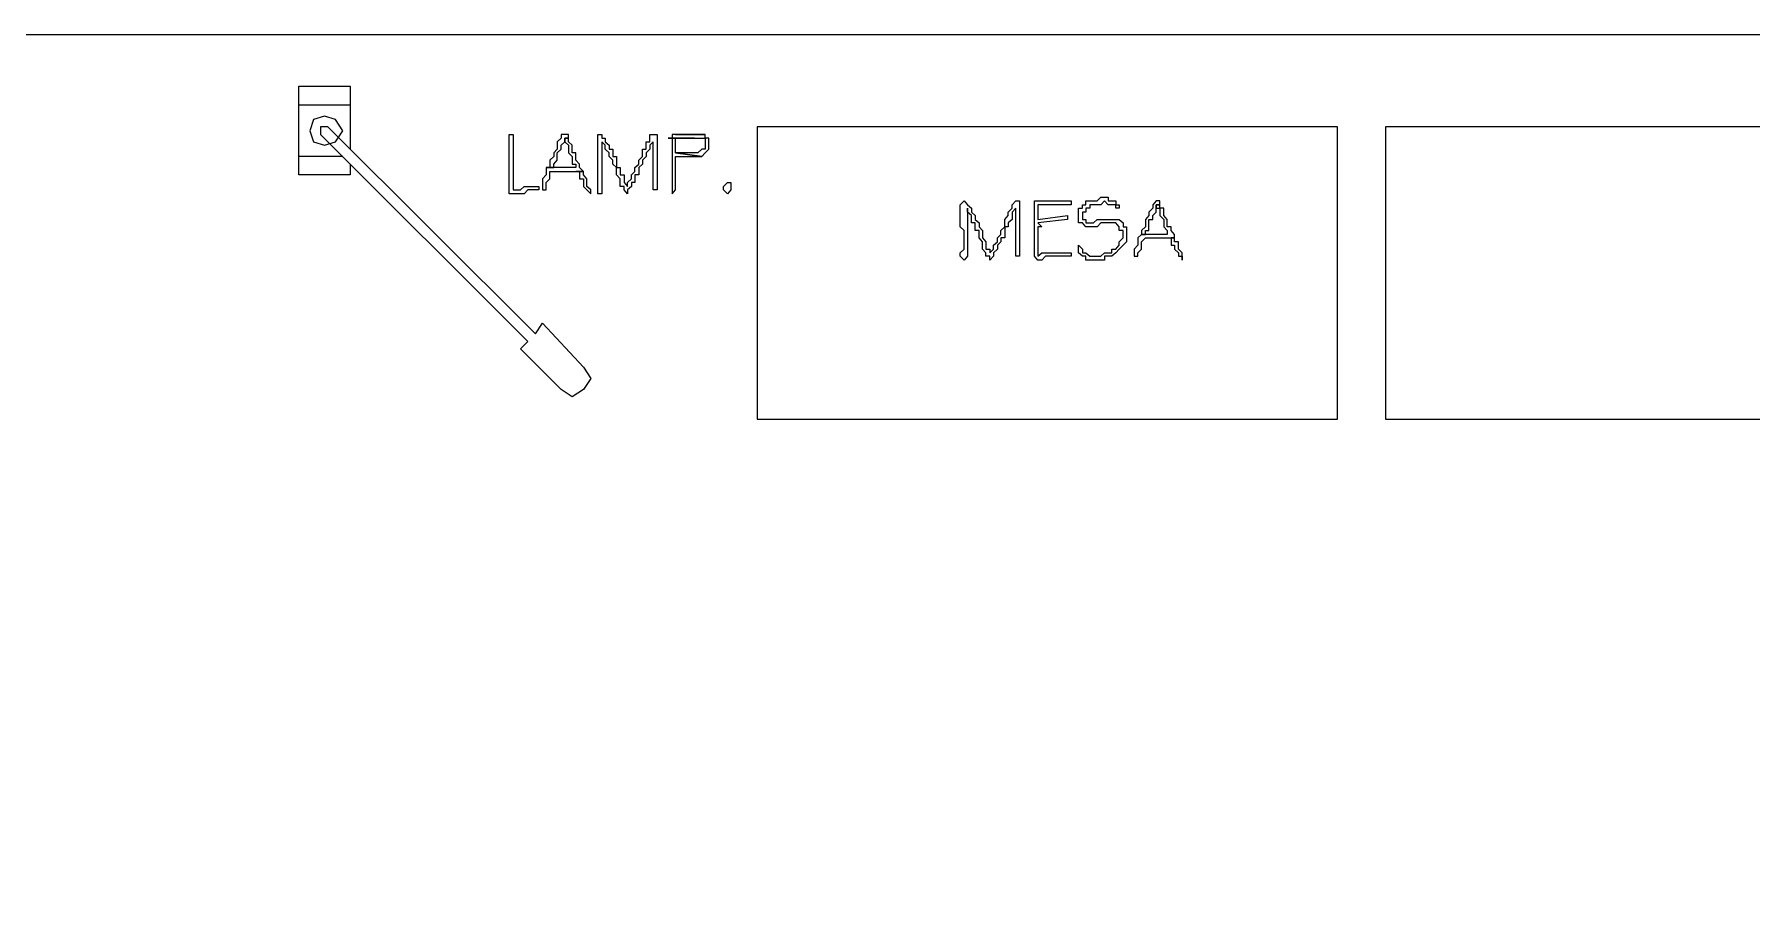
# Model space of a CAD drawing. Header units: millimetres. Extents: x -518.8 to -461.2, y 3.5 to 44.2.
# Drawn here: x -499.644 to -496.687, y 12.638 to 14.126 of the extents above; entities that cross this region are included whole.
import ezdxf

# ---------------------------------------------------------------- set-up
doc = ezdxf.new("R2010")
doc.units = ezdxf.units.MM
doc.header["$MEASUREMENT"] = 0
for name, color, linetype in [('10', 10, 'Continuous'), ('151', 151, 'Continuous'), ('MYSOLIDS', 7, 'Continuous')]:
    doc.layers.add(name, color=color, linetype=linetype)

msp = doc.modelspace()

# ---------------------------------------------------------------- linework, layer by layer
at = {"layer": '10'}
msp.add_lwpolyline([(-500.2519, 11.1721), (-500.2519, 14.1263), (-495.3376, 14.1263), (-495.3376, 13.9797)], dxfattribs=at)
at = {"layer": '151'}
for points in [[(-499.1887, 14.0368), (-499.1, 14.0368)], [(-499.1887, 13.8842), (-499.1887, 14.0368)], [(-499.1, 14.0368), (-499.1, 13.9285)], [(-499.1887, 14.0052), (-499.1, 14.0052)], [(-499.1128, 13.9601), (-499.1256, 13.9797), (-499.1444, 13.9857), (-499.1632, 13.9797), (-499.1699, 13.9601), (-499.1632, 13.9413), (-499.1444, 13.9353), (-499.1256, 13.9413), (-499.1128, 13.9601)], [(-499.1384, 13.9669), (-499.1444, 13.9669), (-499.1511, 13.9669), (-499.1511, 13.9601), (-499.1511, 13.9541)], [(-499.1384, 13.9669), (-498.7812, 13.6105), (-498.7692, 13.6293), (-498.6985, 13.5533), (-498.6985, 13.5533), (-498.6857, 13.5338), (-498.6985, 13.515), (-498.7181, 13.5022), (-498.7369, 13.515), (-498.8068, 13.5849), (-498.794, 13.5977)], [(-497.4, 13.4639), (-497.4, 13.9669), (-498.3993, 13.9669), (-498.3993, 13.4639), (-497.4, 13.4639)], [(-496.3181, 13.4639), (-496.3181, 13.9669), (-497.3173, 13.9669), (-497.3173, 13.4639), (-496.3181, 13.4639)], [(-499.1511, 13.9541), (-498.794, 13.5977)], [(-499.1128, 13.9157), (-499.1887, 13.9157)], [(-499.1, 13.903), (-499.1, 13.8842)], [(-499.1, 13.8842), (-499.1887, 13.8842)]]:
    msp.add_lwpolyline(points, dxfattribs=at)
at = {"layer": 'MYSOLIDS'}
for points in [[(-498.8196, 13.8586), (-498.8196, 13.8586), (-498.8136, 13.8586), (-498.8068, 13.8586), (-498.8008, 13.8646), (-498.8008, 13.8646), (-498.794, 13.8646), (-498.788, 13.8646), (-498.788, 13.8646), (-498.7812, 13.8646), (-498.7812, 13.8646), (-498.7752, 13.8646), (-498.7752, 13.8646), (-498.7752, 13.8586), (-498.7752, 13.8586), (-498.7752, 13.8586), (-498.7812, 13.8586), (-498.788, 13.8586), (-498.788, 13.8586), (-498.788, 13.8586), (-498.794, 13.8586), (-498.8008, 13.8518), (-498.8008, 13.8518), (-498.8068, 13.8518), (-498.8136, 13.8518), (-498.8196, 13.8518), (-498.8196, 13.8518), (-498.8263, 13.8518), (-498.8263, 13.8518), (-498.8263, 13.8518), (-498.8263, 13.8518), (-498.8263, 13.8586), (-498.8263, 13.8586), (-498.8263, 13.8646), (-498.8263, 13.8646), (-498.8263, 13.8714), (-498.8263, 13.8714), (-498.8263, 13.8774), (-498.8263, 13.8842), (-498.8263, 13.8842), (-498.8263, 13.8902), (-498.8263, 13.8969), (-498.8263, 13.903), (-498.8263, 13.903), (-498.8263, 13.9097), (-498.8263, 13.9097), (-498.8263, 13.9157), (-498.8263, 13.9225), (-498.8263, 13.9285), (-498.8263, 13.9285), (-498.8263, 13.9353), (-498.8263, 13.9413), (-498.8263, 13.9473), (-498.8263, 13.9473), (-498.8263, 13.9473), (-498.8263, 13.9541), (-498.8263, 13.9541), (-498.8263, 13.9541), (-498.8263, 13.9541), (-498.8263, 13.9541), (-498.8263, 13.9541), (-498.8196, 13.9541), (-498.8196, 13.9541), (-498.8196, 13.9473), (-498.8196, 13.9473), (-498.8196, 13.9413), (-498.8196, 13.9353), (-498.8196, 13.9285), (-498.8196, 13.9285), (-498.8196, 13.9225), (-498.8196, 13.9157), (-498.8196, 13.9097), (-498.8196, 13.9097), (-498.8196, 13.903), (-498.8196, 13.903), (-498.8196, 13.8969), (-498.8196, 13.8902), (-498.8196, 13.8842), (-498.8196, 13.8842), (-498.8196, 13.8842), (-498.8196, 13.8774), (-498.8196, 13.8714), (-498.8196, 13.8646), (-498.8196, 13.8646), (-498.8196, 13.8586), (-498.8196, 13.8586), (-498.8196, 13.8586), (-498.8196, 13.8586)], [(-498.7241, 13.9473), (-498.7308, 13.9473), (-498.7308, 13.9413), (-498.7308, 13.9413), (-498.7241, 13.9353), (-498.7241, 13.9285), (-498.7241, 13.9285), (-498.7241, 13.9225), (-498.7241, 13.9225), (-498.7181, 13.9157), (-498.7181, 13.9097), (-498.7181, 13.903), (-498.7113, 13.903), (-498.7113, 13.8969), (-498.7496, 13.8969), (-498.7624, 13.8969), (-498.7624, 13.8902), (-498.7624, 13.8842), (-498.7624, 13.8842), (-498.7692, 13.8774), (-498.7692, 13.8774), (-498.7692, 13.8714), (-498.7692, 13.8646), (-498.7692, 13.8586), (-498.7692, 13.8586), (-498.7692, 13.8586), (-498.7692, 13.8586), (-498.7692, 13.8586), (-498.7624, 13.8586), (-498.7624, 13.8646), (-498.7624, 13.8714), (-498.7624, 13.8714), (-498.7564, 13.8774), (-498.7564, 13.8774), (-498.7564, 13.8842), (-498.7564, 13.8902), (-498.7113, 13.8902), (-498.6985, 13.8902), (-498.7053, 13.8969), (-498.7053, 13.903), (-498.7053, 13.903), (-498.7113, 13.9097), (-498.7113, 13.9097), (-498.7113, 13.9157), (-498.7113, 13.9225), (-498.7181, 13.9225), (-498.7181, 13.9285), (-498.7181, 13.9285), (-498.7181, 13.9353), (-498.7181, 13.9353), (-498.7241, 13.9413), (-498.7241, 13.9413), (-498.7241, 13.9473), (-498.7241, 13.9473)], [(-498.7308, 13.9541), (-498.7308, 13.9541), (-498.7308, 13.9541), (-498.7369, 13.9541), (-498.7369, 13.9473), (-498.7369, 13.9473), (-498.7436, 13.9413), (-498.7436, 13.9353), (-498.7436, 13.9285), (-498.7496, 13.9225), (-498.7496, 13.9157), (-498.7496, 13.9157), (-498.7496, 13.9157), (-498.7564, 13.9097), (-498.7564, 13.903), (-498.7564, 13.8969), (-498.7624, 13.8969), (-498.7496, 13.8969), (-498.7496, 13.8969), (-498.7496, 13.903), (-498.7496, 13.903), (-498.7436, 13.9097), (-498.7436, 13.9157), (-498.7436, 13.9157), (-498.7436, 13.9225), (-498.7436, 13.9225), (-498.7369, 13.9285), (-498.7369, 13.9285), (-498.7369, 13.9353), (-498.7308, 13.9413), (-498.7308, 13.9473), (-498.7241, 13.9473), (-498.7241, 13.9541), (-498.7308, 13.9541), (-498.7308, 13.9541), (-498.7308, 13.9541)], [(-498.6669, 13.9413), (-498.6669, 13.9353), (-498.6669, 13.9285), (-498.6669, 13.9285), (-498.6669, 13.9225), (-498.6669, 13.9157), (-498.6669, 13.9097), (-498.6669, 13.9097), (-498.6669, 13.903), (-498.6669, 13.8969), (-498.6669, 13.8969), (-498.6669, 13.8902), (-498.6669, 13.8902), (-498.6669, 13.8842), (-498.6669, 13.8774), (-498.6669, 13.8774), (-498.6669, 13.8714), (-498.6669, 13.8646), (-498.6669, 13.8646), (-498.6669, 13.8586), (-498.6669, 13.8518), (-498.6669, 13.8518), (-498.6669, 13.8518), (-498.6669, 13.8518), (-498.6737, 13.8518), (-498.6737, 13.8518), (-498.6737, 13.8586), (-498.6737, 13.8586), (-498.6737, 13.8586), (-498.6737, 13.8586), (-498.6737, 13.8646), (-498.6737, 13.8714), (-498.6737, 13.8774), (-498.6737, 13.8774), (-498.6737, 13.8842), (-498.6737, 13.8902), (-498.6737, 13.8969), (-498.6737, 13.8969), (-498.6737, 13.903), (-498.6737, 13.9097), (-498.6737, 13.9157), (-498.6737, 13.9157), (-498.6737, 13.9225), (-498.6737, 13.9285), (-498.6737, 13.9353), (-498.6737, 13.9353), (-498.6737, 13.9413), (-498.6737, 13.9473), (-498.6737, 13.9473), (-498.6737, 13.9473), (-498.6737, 13.9473), (-498.6737, 13.9541), (-498.6737, 13.9541), (-498.6669, 13.9541), (-498.6669, 13.9541), (-498.6669, 13.9541), (-498.6669, 13.9473), (-498.6609, 13.9473), (-498.6609, 13.9413), (-498.6609, 13.9413), (-498.6542, 13.9353), (-498.6542, 13.9353), (-498.6542, 13.9285), (-498.6481, 13.9285), (-498.6481, 13.9225), (-498.6481, 13.9157), (-498.6414, 13.9157), (-498.6414, 13.9097), (-498.6414, 13.903), (-498.6414, 13.8969), (-498.6354, 13.8969), (-498.6354, 13.8902), (-498.6354, 13.8842), (-498.6286, 13.8842), (-498.6286, 13.8774), (-498.6286, 13.8714), (-498.6286, 13.8714), (-498.6226, 13.8646), (-498.6226, 13.8646), (-498.6226, 13.8646), (-498.6226, 13.8714), (-498.6226, 13.8714), (-498.6158, 13.8774), (-498.6158, 13.8774), (-498.6158, 13.8842), (-498.6098, 13.8902), (-498.6098, 13.8902), (-498.6098, 13.8969), (-498.603, 13.903), (-498.603, 13.903), (-498.603, 13.9097), (-498.597, 13.9157), (-498.597, 13.9225), (-498.597, 13.9285), (-498.5902, 13.9285), (-498.5902, 13.9353), (-498.5902, 13.9413), (-498.5842, 13.9413), (-498.5842, 13.9473), (-498.5842, 13.9473), (-498.5842, 13.9541), (-498.5842, 13.9541), (-498.5782, 13.9541), (-498.5782, 13.9541), (-498.5782, 13.9541), (-498.5782, 13.9541), (-498.5714, 13.9541), (-498.5714, 13.9541), (-498.5714, 13.8586), (-498.5714, 13.8586), (-498.5714, 13.8586), (-498.5782, 13.8586), (-498.5782, 13.8586), (-498.5782, 13.8586), (-498.5782, 13.8586), (-498.5782, 13.8586), (-498.5782, 13.8586), (-498.5782, 13.9413), (-498.5842, 13.9353), (-498.5842, 13.9285), (-498.5902, 13.9225), (-498.5902, 13.9157), (-498.597, 13.9097), (-498.597, 13.9097), (-498.597, 13.903), (-498.603, 13.8969), (-498.603, 13.8902), (-498.603, 13.8902), (-498.603, 13.8842), (-498.6098, 13.8842), (-498.6098, 13.8774), (-498.6098, 13.8774), (-498.6098, 13.8714), (-498.6098, 13.8714), (-498.6158, 13.8714), (-498.6158, 13.8646), (-498.6226, 13.8586), (-498.6226, 13.8518), (-498.6226, 13.8518), (-498.6226, 13.8518), (-498.6286, 13.8586), (-498.6286, 13.8586), (-498.6286, 13.8586), (-498.6286, 13.8646), (-498.6354, 13.8646), (-498.6354, 13.8646), (-498.6354, 13.8714), (-498.6354, 13.8774), (-498.6414, 13.8842), (-498.6414, 13.8842), (-498.6414, 13.8902), (-498.6414, 13.8969), (-498.6481, 13.903), (-498.6481, 13.903), (-498.6481, 13.9097), (-498.6542, 13.9157), (-498.6542, 13.9157), (-498.6542, 13.9225), (-498.6609, 13.9285), (-498.6609, 13.9285), (-498.6609, 13.9353), (-498.6609, 13.9353), (-498.6669, 13.9413), (-498.6669, 13.9413), (-498.6669, 13.9413), (-498.6669, 13.9413), (-498.6669, 13.9413)], [(-498.5399, 13.9541), (-498.5459, 13.9541), (-498.5459, 13.9541), (-498.5459, 13.9473), (-498.5527, 13.9473), (-498.5075, 13.9473), (-498.5075, 13.9473), (-498.5015, 13.9473), (-498.4948, 13.9473), (-498.4948, 13.9473), (-498.4887, 13.9473), (-498.4887, 13.9413), (-498.4887, 13.9353), (-498.4887, 13.9353), (-498.4887, 13.9285), (-498.4887, 13.9285), (-498.4948, 13.9285), (-498.5015, 13.9225), (-498.5015, 13.9225), (-498.5015, 13.9225), (-498.5075, 13.9225), (-498.5143, 13.9225), (-498.5143, 13.9225), (-498.5203, 13.9225), (-498.5271, 13.9225), (-498.5331, 13.9225), (-498.5399, 13.9225), (-498.4948, 13.9157), (-498.4887, 13.9225), (-498.4887, 13.9225), (-498.4827, 13.9285), (-498.4827, 13.9285), (-498.4827, 13.9353), (-498.4827, 13.9353), (-498.4827, 13.9413), (-498.4827, 13.9413), (-498.4827, 13.9473), (-498.4887, 13.9473), (-498.4887, 13.9541), (-498.5399, 13.9541), (-498.5399, 13.9541), (-498.5399, 13.9541), (-498.5399, 13.9541)], [(-498.5527, 13.9473), (-498.5459, 13.9473), (-498.5459, 13.9473), (-498.5459, 13.9413), (-498.5459, 13.9353), (-498.5459, 13.9285), (-498.5459, 13.9285), (-498.5459, 13.9225), (-498.5459, 13.9157), (-498.5459, 13.9157), (-498.5459, 13.9097), (-498.5459, 13.903), (-498.5459, 13.8969), (-498.5459, 13.8969), (-498.5459, 13.8902), (-498.5459, 13.8842), (-498.5459, 13.8774), (-498.5459, 13.8774), (-498.5459, 13.8714), (-498.5459, 13.8646), (-498.5459, 13.8646), (-498.5459, 13.8586), (-498.5459, 13.8586), (-498.5459, 13.8518), (-498.5399, 13.8586), (-498.5399, 13.8586), (-498.5399, 13.8586), (-498.5399, 13.8646), (-498.5399, 13.8714), (-498.5399, 13.8774), (-498.5399, 13.8774), (-498.5399, 13.8842), (-498.5399, 13.8902), (-498.5399, 13.8902), (-498.5399, 13.8969), (-498.5399, 13.903), (-498.5399, 13.9097), (-498.5399, 13.9097), (-498.5399, 13.9157), (-498.5331, 13.9157), (-498.5331, 13.9157), (-498.5271, 13.9157), (-498.5203, 13.9157), (-498.5203, 13.9157), (-498.5143, 13.9157), (-498.5075, 13.9157), (-498.5015, 13.9157), (-498.5015, 13.9157), (-498.4948, 13.9157), (-498.4948, 13.9157), (-498.5399, 13.9225), (-498.5399, 13.9225), (-498.5399, 13.9285), (-498.5399, 13.9285), (-498.5399, 13.9353), (-498.5399, 13.9413), (-498.5399, 13.9413), (-498.5399, 13.9473), (-498.5331, 13.9473), (-498.5331, 13.9473), (-498.5271, 13.9473), (-498.5203, 13.9473), (-498.5203, 13.9473), (-498.5143, 13.9473), (-498.5143, 13.9473), (-498.5075, 13.9473), (-498.5527, 13.9473), (-498.5527, 13.9473)], [(-498.5075, 13.9541), (-498.5075, 13.9541), (-498.5143, 13.9541), (-498.5203, 13.9541), (-498.5271, 13.9541), (-498.5271, 13.9541), (-498.5331, 13.9541), (-498.5399, 13.9541), (-498.4887, 13.9541), (-498.4948, 13.9541), (-498.4948, 13.9541), (-498.5015, 13.9541), (-498.5075, 13.9541), (-498.5075, 13.9541)], [(-498.6985, 13.8902), (-498.7113, 13.8902), (-498.7053, 13.8902), (-498.7053, 13.8842), (-498.7053, 13.8774), (-498.6985, 13.8774), (-498.6985, 13.8714), (-498.6985, 13.8646), (-498.6925, 13.8586), (-498.6925, 13.8586), (-498.6925, 13.8586), (-498.6857, 13.8518), (-498.6857, 13.8586), (-498.6857, 13.8586), (-498.6857, 13.8586), (-498.6925, 13.8646), (-498.6925, 13.8714), (-498.6925, 13.8774), (-498.6985, 13.8842), (-498.6985, 13.8842), (-498.6985, 13.8902), (-498.6985, 13.8902)], [(-498.4504, 13.8518), (-498.4572, 13.8586), (-498.4572, 13.8586), (-498.4572, 13.8586), (-498.4572, 13.8586), (-498.4572, 13.8646), (-498.4572, 13.8646), (-498.4504, 13.8714), (-498.4504, 13.8714), (-498.4444, 13.8714), (-498.4444, 13.8714), (-498.4444, 13.8646), (-498.4444, 13.8646), (-498.4444, 13.8586), (-498.4444, 13.8586), (-498.4504, 13.8518), (-498.4504, 13.8518), (-498.4504, 13.8518), (-498.4504, 13.8518), (-498.4504, 13.8518)], [(-498.0369, 13.827), (-498.0369, 13.8203), (-498.0369, 13.8142), (-498.0369, 13.8142), (-498.0369, 13.8075), (-498.0369, 13.8015), (-498.0369, 13.7947), (-498.0369, 13.7947), (-498.0369, 13.7887), (-498.0369, 13.7819), (-498.0369, 13.7819), (-498.0369, 13.7759), (-498.0369, 13.7759), (-498.0369, 13.7691), (-498.0369, 13.7631), (-498.0369, 13.7631), (-498.0369, 13.7563), (-498.0369, 13.7503), (-498.0369, 13.7503), (-498.0369, 13.7443), (-498.0429, 13.7375), (-498.0429, 13.7375), (-498.0429, 13.7375), (-498.0429, 13.7375), (-498.0429, 13.7375), (-498.0429, 13.7375), (-498.0496, 13.7443), (-498.0496, 13.7443), (-498.0496, 13.7443), (-498.0496, 13.7443), (-498.0496, 13.7503), (-498.0429, 13.7563), (-498.0429, 13.7631), (-498.0429, 13.7631), (-498.0429, 13.7691), (-498.0429, 13.7759), (-498.0429, 13.7819), (-498.0429, 13.7819), (-498.0429, 13.7887), (-498.0496, 13.7947), (-498.0496, 13.8015), (-498.0496, 13.8015), (-498.0496, 13.8075), (-498.0496, 13.8142), (-498.0496, 13.8203), (-498.0496, 13.8203), (-498.0496, 13.827), (-498.0496, 13.833), (-498.0496, 13.833), (-498.0496, 13.833), (-498.0496, 13.833), (-498.0429, 13.8398), (-498.0429, 13.8398), (-498.0429, 13.8398), (-498.0429, 13.8398), (-498.0429, 13.8398), (-498.0369, 13.833), (-498.0369, 13.833), (-498.0301, 13.827), (-498.0301, 13.827), (-498.0301, 13.8203), (-498.0301, 13.8203), (-498.0241, 13.8142), (-498.0241, 13.8142), (-498.0241, 13.8075), (-498.0173, 13.8015), (-498.0173, 13.8015), (-498.0173, 13.7947), (-498.0113, 13.7887), (-498.0113, 13.7819), (-498.0113, 13.7819), (-498.0113, 13.7759), (-498.0053, 13.7691), (-498.0053, 13.7691), (-498.0053, 13.7631), (-498.0053, 13.7563), (-497.9985, 13.7563), (-497.9985, 13.7503), (-497.9985, 13.7503), (-497.9985, 13.7503), (-497.9925, 13.7563), (-497.9925, 13.7563), (-497.9925, 13.7631), (-497.9925, 13.7631), (-497.9857, 13.7691), (-497.9857, 13.7759), (-497.9857, 13.7759), (-497.9797, 13.7819), (-497.9797, 13.7887), (-497.9797, 13.7887), (-497.973, 13.7947), (-497.973, 13.8015), (-497.973, 13.8075), (-497.9669, 13.8142), (-497.9669, 13.8142), (-497.9669, 13.8203), (-497.9602, 13.827), (-497.9602, 13.827), (-497.9602, 13.833), (-497.9602, 13.833), (-497.9542, 13.8398), (-497.9542, 13.8398), (-497.9542, 13.8398), (-497.9542, 13.8398), (-497.9474, 13.8398), (-497.9474, 13.8398), (-497.9474, 13.8398), (-497.9474, 13.8398), (-497.9474, 13.7443), (-497.9474, 13.7443), (-497.9474, 13.7443), (-497.9474, 13.7443), (-497.9474, 13.7443), (-497.9542, 13.7443), (-497.9542, 13.7443), (-497.9542, 13.7443), (-497.9542, 13.7443), (-497.9542, 13.827), (-497.9602, 13.8203), (-497.9602, 13.8142), (-497.9602, 13.8075), (-497.9669, 13.8015), (-497.9669, 13.7947), (-497.973, 13.7947), (-497.973, 13.7887), (-497.973, 13.7819), (-497.973, 13.7759), (-497.9797, 13.7759), (-497.9797, 13.7691), (-497.9797, 13.7691), (-497.9857, 13.7631), (-497.9857, 13.7631), (-497.9857, 13.7563), (-497.9857, 13.7563), (-497.9857, 13.7563), (-497.9925, 13.7503), (-497.9925, 13.7443), (-497.9985, 13.7375), (-497.9985, 13.7375), (-497.9985, 13.7375), (-497.9985, 13.7443), (-497.9985, 13.7443), (-498.0053, 13.7443), (-498.0053, 13.7503), (-498.0053, 13.7503), (-498.0053, 13.7503), (-498.0113, 13.7563), (-498.0113, 13.7631), (-498.0113, 13.7691), (-498.0113, 13.7691), (-498.0173, 13.7759), (-498.0173, 13.7819), (-498.0173, 13.7887), (-498.0241, 13.7887), (-498.0241, 13.7947), (-498.0241, 13.8015), (-498.0301, 13.8015), (-498.0301, 13.8075), (-498.0301, 13.8142), (-498.0301, 13.8142), (-498.0369, 13.8203), (-498.0369, 13.8203), (-498.0369, 13.827), (-498.0369, 13.827), (-498.0369, 13.827), (-498.0369, 13.827), (-498.0369, 13.827)], [(-497.9158, 13.8075), (-497.8647, 13.8142), (-497.8647, 13.8142), (-497.8647, 13.8142), (-497.8647, 13.8142), (-497.8647, 13.8075), (-497.8647, 13.8075), (-497.8647, 13.8075), (-497.8647, 13.8075), (-497.8647, 13.8075), (-497.8647, 13.8075), (-497.9158, 13.8015), (-497.9158, 13.8015), (-497.9158, 13.8015), (-497.909, 13.7947), (-497.909, 13.7947), (-497.9158, 13.7947), (-497.9158, 13.7887), (-497.9158, 13.7819), (-497.9158, 13.7759), (-497.9158, 13.7759), (-497.9158, 13.7691), (-497.9158, 13.7691), (-497.9158, 13.7631), (-497.9158, 13.7563), (-497.9158, 13.7503), (-497.9158, 13.7503), (-497.9158, 13.7443), (-497.909, 13.7503), (-497.903, 13.7503), (-497.903, 13.7503), (-497.897, 13.7503), (-497.8902, 13.7503), (-497.8842, 13.7503), (-497.8842, 13.7503), (-497.8775, 13.7503), (-497.8775, 13.7503), (-497.8714, 13.7503), (-497.8647, 13.7503), (-497.8647, 13.7503), (-497.8587, 13.7503), (-497.8587, 13.7503), (-497.8587, 13.7443), (-497.8587, 13.7443), (-497.8587, 13.7443), (-497.8647, 13.7443), (-497.8714, 13.7443), (-497.8775, 13.7443), (-497.8775, 13.7443), (-497.8842, 13.7443), (-497.8842, 13.7443), (-497.8902, 13.7443), (-497.897, 13.7443), (-497.903, 13.7443), (-497.903, 13.7443), (-497.909, 13.7375), (-497.909, 13.7375), (-497.9158, 13.7375), (-497.9158, 13.7375), (-497.9218, 13.7443), (-497.9218, 13.7443), (-497.9218, 13.7443), (-497.9218, 13.7443), (-497.9218, 13.7503), (-497.9218, 13.7503), (-497.9218, 13.7563), (-497.9218, 13.7631), (-497.9218, 13.7631), (-497.9218, 13.7691), (-497.9218, 13.7759), (-497.9218, 13.7819), (-497.9218, 13.7819), (-497.9218, 13.7887), (-497.9218, 13.7947), (-497.9218, 13.7947), (-497.9218, 13.8015), (-497.9218, 13.8075), (-497.9218, 13.8075), (-497.9218, 13.8142), (-497.9218, 13.8203), (-497.9218, 13.827), (-497.9218, 13.827), (-497.9218, 13.833), (-497.9218, 13.833), (-497.9218, 13.833), (-497.9218, 13.8398), (-497.9218, 13.8398), (-497.9158, 13.8398), (-497.9158, 13.8398), (-497.909, 13.8398), (-497.903, 13.8398), (-497.903, 13.8398), (-497.903, 13.8398), (-497.897, 13.8398), (-497.8902, 13.8398), (-497.8902, 13.8398), (-497.8842, 13.8398), (-497.8775, 13.8398), (-497.8775, 13.8398), (-497.8714, 13.8398), (-497.8647, 13.8398), (-497.8647, 13.8398), (-497.8647, 13.8398), (-497.8587, 13.8398), (-497.8587, 13.8398), (-497.8587, 13.8398), (-497.8587, 13.8398), (-497.8587, 13.8398), (-497.8587, 13.833), (-497.8647, 13.833), (-497.8714, 13.833), (-497.8714, 13.833), (-497.8775, 13.833), (-497.8842, 13.833), (-497.8902, 13.833), (-497.897, 13.833), (-497.903, 13.833), (-497.909, 13.833), (-497.909, 13.833), (-497.9158, 13.833), (-497.9158, 13.827), (-497.9158, 13.8203), (-497.9158, 13.8203), (-497.9158, 13.8142), (-497.9158, 13.8142), (-497.9158, 13.8075), (-497.9158, 13.8075), (-497.9158, 13.8075), (-497.9158, 13.8075)], [(-497.782, 13.827), (-497.782, 13.827), (-497.782, 13.827), (-497.782, 13.833), (-497.782, 13.833), (-497.7887, 13.833), (-497.7948, 13.833), (-497.7948, 13.833), (-497.8015, 13.8398), (-497.8015, 13.8398), (-497.8075, 13.833), (-497.8136, 13.833), (-497.8136, 13.833), (-497.8203, 13.833), (-497.8263, 13.833), (-497.8263, 13.827), (-497.8331, 13.827), (-497.8331, 13.8203), (-497.8391, 13.8203), (-497.8391, 13.8142), (-497.8391, 13.8142), (-497.8391, 13.8075), (-497.8331, 13.8075), (-497.8331, 13.8015), (-497.8263, 13.8015), (-497.8263, 13.8015), (-497.8203, 13.8015), (-497.8203, 13.8015), (-497.8136, 13.8075), (-497.8075, 13.8075), (-497.8075, 13.8075), (-497.8015, 13.8075), (-497.7948, 13.8075), (-497.7948, 13.8075), (-497.7887, 13.8075), (-497.782, 13.8075), (-497.782, 13.8075), (-497.776, 13.8075), (-497.7692, 13.8015), (-497.7692, 13.8015), (-497.7692, 13.7947), (-497.7632, 13.7947), (-497.7632, 13.7887), (-497.7632, 13.7819), (-497.7632, 13.7819), (-497.7632, 13.7759), (-497.7632, 13.7759), (-497.7632, 13.7691), (-497.7692, 13.7631), (-497.7692, 13.7631), (-497.776, 13.7563), (-497.776, 13.7563), (-497.782, 13.7503), (-497.782, 13.7503), (-497.782, 13.7503), (-497.7887, 13.7443), (-497.7887, 13.7443), (-497.7948, 13.7443), (-497.8015, 13.7443), (-497.8015, 13.7375), (-497.8075, 13.7375), (-497.8136, 13.7375), (-497.8203, 13.7375), (-497.8203, 13.7375), (-497.8263, 13.7375), (-497.8331, 13.7375), (-497.8331, 13.7443), (-497.8391, 13.7443), (-497.8391, 13.7443), (-497.8459, 13.7503), (-497.8459, 13.7503), (-497.8459, 13.7563), (-497.8459, 13.7563), (-497.8459, 13.7563), (-497.8459, 13.7563), (-497.8459, 13.7631), (-497.8459, 13.7631), (-497.8391, 13.7563), (-497.8391, 13.7563), (-497.8391, 13.7563), (-497.8391, 13.7563), (-497.8391, 13.7503), (-497.8331, 13.7503), (-497.8331, 13.7503), (-497.8263, 13.7443), (-497.8263, 13.7443), (-497.8203, 13.7443), (-497.8136, 13.7443), (-497.8075, 13.7443), (-497.8075, 13.7443), (-497.8015, 13.7503), (-497.7948, 13.7503), (-497.7948, 13.7503), (-497.7887, 13.7503), (-497.7887, 13.7563), (-497.782, 13.7563), (-497.782, 13.7563), (-497.776, 13.7631), (-497.776, 13.7631), (-497.776, 13.7691), (-497.7692, 13.7759), (-497.7692, 13.7759), (-497.7692, 13.7819), (-497.7692, 13.7887), (-497.776, 13.7887), (-497.776, 13.7947), (-497.776, 13.7947), (-497.782, 13.8015), (-497.782, 13.8015), (-497.7887, 13.8015), (-497.7887, 13.8015), (-497.7948, 13.8015), (-497.7948, 13.8015), (-497.8015, 13.8015), (-497.8075, 13.8015), (-497.8136, 13.7947), (-497.8203, 13.7947), (-497.8203, 13.7947), (-497.8263, 13.7947), (-497.8331, 13.7947), (-497.8331, 13.7947), (-497.8391, 13.8015), (-497.8391, 13.8015), (-497.8459, 13.8015), (-497.8459, 13.8075), (-497.8459, 13.8142), (-497.8459, 13.8142), (-497.8459, 13.8203), (-497.8459, 13.8203), (-497.8459, 13.827), (-497.8391, 13.827), (-497.8391, 13.833), (-497.8331, 13.833), (-497.8331, 13.8398), (-497.8263, 13.8398), (-497.8203, 13.8398), (-497.8203, 13.8398), (-497.8136, 13.8398), (-497.8075, 13.8458), (-497.8015, 13.8458), (-497.8015, 13.8458), (-497.7948, 13.8458), (-497.7948, 13.8398), (-497.7887, 13.8398), (-497.782, 13.8398), (-497.782, 13.833), (-497.776, 13.833), (-497.776, 13.833), (-497.776, 13.827), (-497.776, 13.827), (-497.782, 13.827), (-497.782, 13.827), (-497.782, 13.827), (-497.782, 13.827), (-497.782, 13.827)], [(-497.7121, 13.8398), (-497.7121, 13.8398), (-497.7121, 13.8398), (-497.7121, 13.8398), (-497.7181, 13.833), (-497.7181, 13.833), (-497.7181, 13.827), (-497.7248, 13.8203), (-497.7248, 13.8142), (-497.7308, 13.8075), (-497.7308, 13.8015), (-497.7308, 13.8015), (-497.7308, 13.7947), (-497.7308, 13.7947), (-497.7376, 13.7887), (-497.7376, 13.7819), (-497.7376, 13.7819), (-497.7308, 13.7819), (-497.7308, 13.7819), (-497.7308, 13.7887), (-497.7248, 13.7887), (-497.7248, 13.7947), (-497.7248, 13.8015), (-497.7248, 13.8015), (-497.7248, 13.8075), (-497.7181, 13.8075), (-497.7181, 13.8142), (-497.7181, 13.8142), (-497.7121, 13.8203), (-497.7121, 13.827), (-497.7121, 13.833), (-497.706, 13.833), (-497.706, 13.8398), (-497.706, 13.8398), (-497.7121, 13.8398), (-497.7121, 13.8398)], [(-497.706, 13.833), (-497.7121, 13.833), (-497.7121, 13.827), (-497.706, 13.827), (-497.706, 13.8203), (-497.706, 13.8142), (-497.706, 13.8142), (-497.6993, 13.8075), (-497.6993, 13.8075), (-497.6993, 13.8015), (-497.6993, 13.7947), (-497.6933, 13.7887), (-497.6933, 13.7887), (-497.6933, 13.7819), (-497.7308, 13.7819), (-497.7376, 13.7819), (-497.7436, 13.7759), (-497.7436, 13.7691), (-497.7436, 13.7691), (-497.7436, 13.7631), (-497.7436, 13.7631), (-497.7504, 13.7563), (-497.7504, 13.7503), (-497.7504, 13.7443), (-497.7504, 13.7443), (-497.7504, 13.7443), (-497.7504, 13.7443), (-497.7436, 13.7443), (-497.7436, 13.7443), (-497.7436, 13.7503), (-497.7376, 13.7563), (-497.7376, 13.7563), (-497.7376, 13.7631), (-497.7376, 13.7631), (-497.7376, 13.7691), (-497.7308, 13.7759), (-497.6865, 13.7759), (-497.6805, 13.7759), (-497.6805, 13.7819), (-497.6865, 13.7887), (-497.6865, 13.7887), (-497.6865, 13.7947), (-497.6933, 13.7947), (-497.6933, 13.8015), (-497.6933, 13.8075), (-497.6933, 13.8075), (-497.6993, 13.8142), (-497.6993, 13.8142), (-497.6993, 13.8203), (-497.6993, 13.8203), (-497.6993, 13.827), (-497.706, 13.827), (-497.706, 13.833), (-497.706, 13.833)], [(-497.6805, 13.7759), (-497.6865, 13.7759), (-497.6865, 13.7759), (-497.6865, 13.7691), (-497.6865, 13.7631), (-497.6805, 13.7631), (-497.6805, 13.7563), (-497.6737, 13.7503), (-497.6737, 13.7443), (-497.6737, 13.7443), (-497.6677, 13.7443), (-497.6677, 13.7375), (-497.6677, 13.7443), (-497.6677, 13.7443), (-497.6677, 13.7443), (-497.6677, 13.7503), (-497.6737, 13.7563), (-497.6737, 13.7631), (-497.6737, 13.7691), (-497.6805, 13.7691), (-497.6805, 13.7759), (-497.6805, 13.7759)]]:
    msp.add_lwpolyline(points, dxfattribs=at)

doc.saveas('drawing.dxf')
